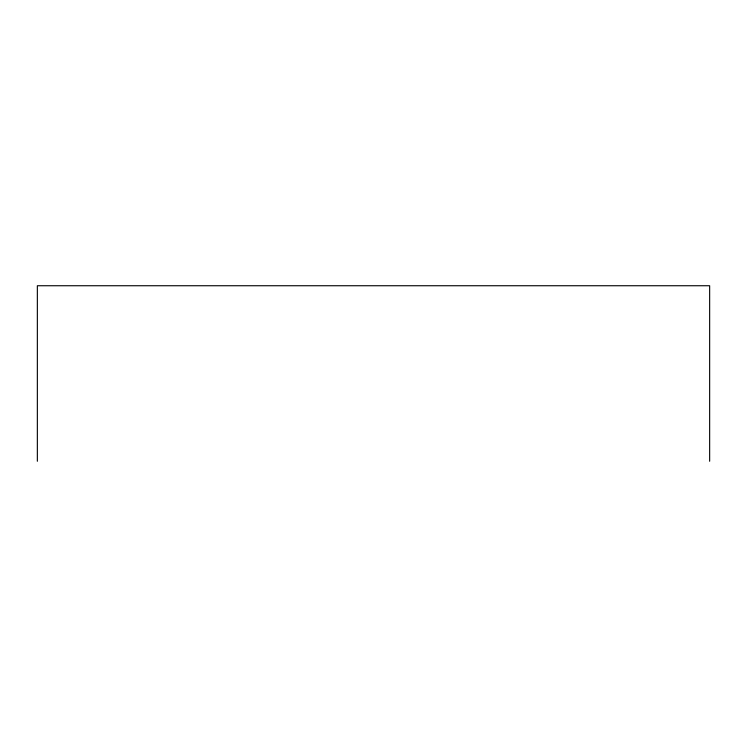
<?xml version="1.0" encoding="UTF-8"?>
<svg xmlns="http://www.w3.org/2000/svg" width="747" height="747" viewBox="0 0 747 747"><rect width="100%" height="100%" fill="white"/><g stroke="black" fill="none" stroke-linecap="round" stroke-linejoin="round"><path stroke-width="1.12" d="M709.65 461.263L709.65 285.737L37.35 285.737L37.35 461.263"/></g></svg>
